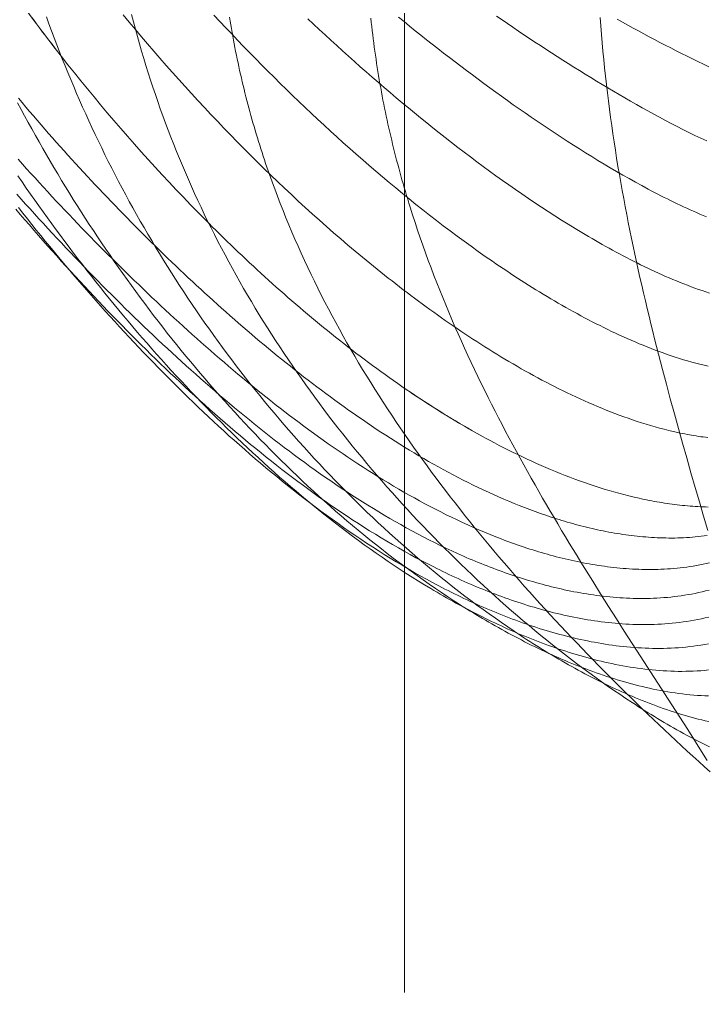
# Model space of a CAD drawing. Extents: x 11249 to 82946, y 15238 to 34763.
# Drawn here: x 55187 to 55628, y 24500 to 25125 of the extents above; entities that cross this region are included whole.
import ezdxf

# ---------------------------------------------------------------- set-up
doc = ezdxf.new("R2010")
doc.units = 0
doc.header["$LTSCALE"] = 250
doc.layers.add('03_Lines_Frames1', color=7, linetype='CONTINUOUS', lineweight=15)
doc.layers.add('03_Lines_Grid', color=253, linetype='CONTINUOUS', lineweight=15)
doc.layers.add('Make2D$Annotation$S0CO1', color=1, linetype='CONTINUOUS', true_color=0xff0000)

# ---------------------------------------------------------------- blocks, each defined once
blk = doc.blocks.new('*U5')
at = {"layer": '03_Lines_Grid'}
blk.add_line((0, -4367.57), (0, 3839.97), dxfattribs=at)
blk = doc.blocks.new('*U6')
at = {"layer": 'Make2D$Annotation$S0CO1', "color": 0, "linetype": 'ByBlock', "lineweight": -2, "transparency": 16777216}
blk.add_blockref('*U5', (3000, 0), dxfattribs=at)

msp = doc.modelspace()

# ---------------------------------------------------------------- linework, layer by layer
at = {"layer": '03_Lines_Frames1'}
for points in [[(55628.84, 24812.07), (55627.18, 24812.12), (55625.52, 24812.18), (55623.86, 24812.26), (55622.21, 24812.35), (55620.55, 24812.45), (55618.89, 24812.57), (55617.24, 24812.69), (55615.58, 24812.83), (55613.93, 24812.99), (55612.28, 24813.15), (55610.63, 24813.33), (55608.98, 24813.52), (55607.33, 24813.72), (55605.69, 24813.93), (55604.04, 24814.16), (55602.4, 24814.4), (55600.76, 24814.64), (55599.12, 24814.9), (55597.48, 24815.17), (55595.84, 24815.45), (55594.21, 24815.75), (55592.58, 24816.05), (55590.95, 24816.36), (55589.32, 24816.68), (55587.69, 24817.02), (55586.07, 24817.36), (55584.45, 24817.71), (55581.21, 24818.45), (55577.98, 24819.23), (55574.76, 24820.04), (55571.55, 24820.89), (55568.35, 24821.77), (55565.16, 24822.69), (55561.98, 24823.64), (55558.81, 24824.63), (55555.65, 24825.65), (55552.5, 24826.7), (55549.36, 24827.78), (55546.23, 24828.89), (55543.12, 24830.02), (55540.01, 24831.19), (55536.91, 24832.39), (55533.82, 24833.61), (55530.75, 24834.86), (55527.68, 24836.13), (55524.63, 24837.43), (55521.58, 24838.75), (55518.55, 24840.1), (55515.52, 24841.47), (55512.51, 24842.86), (55509.51, 24844.28), (55506.51, 24845.72), (55503.53, 24847.18), (55500.56, 24848.66), (55497.6, 24850.16), (55494.65, 24851.68), (55491.71, 24853.22), (55488.78, 24854.78), (55485.86, 24856.36), (55482.95, 24857.96), (55480.05, 24859.57), (55477.16, 24861.2), (55474.28, 24862.86), (55471.4, 24864.52), (55468.54, 24866.21), (55465.69, 24867.91), (55462.85, 24869.62), (55460.02, 24871.36), (55457.2, 24873.1), (55454.38, 24874.87), (55451.58, 24876.65), (55448.79, 24878.44), (55446, 24880.25), (55443.23, 24882.07), (55440.46, 24883.91), (55437.7, 24885.75), (55434.95, 24887.62), (55432.21, 24889.49), (55429.48, 24891.38), (55426.76, 24893.28), (55424.05, 24895.2), (55421.35, 24897.12), (55418.65, 24899.06), (55415.97, 24901.01), (55413.29, 24902.98), (55410.62, 24904.95), (55407.96, 24906.94), (55405.31, 24908.94), (55402.66, 24910.94), (55400.03, 24912.96), (55397.4, 24914.99), (55394.78, 24917.04), (55392.17, 24919.09), (55389.57, 24921.15), (55386.98, 24923.22), (55384.39, 24925.3), (55381.81, 24927.4), (55379.25, 24929.5), (55376.68, 24931.61), (55374.13, 24933.73), (55371.58, 24935.86), (55369.05, 24938), (55366.52, 24940.15), (55364, 24942.31), (55361.48, 24944.48), (55358.97, 24946.66), (55356.48, 24948.84), (55353.98, 24951.04), (55351.5, 24953.24), (55349.02, 24955.45), (55346.56, 24957.67), (55344.1, 24959.9), (55341.64, 24962.14), (55339.2, 24964.38), (55336.76, 24966.64), (55334.33, 24968.9), (55331.9, 24971.17), (55329.49, 24973.44), (55327.08, 24975.73), (55324.68, 24978.02), (55322.28, 24980.32), (55319.9, 24982.63), (55317.52, 24984.94), (55315.14, 24987.26), (55312.78, 24989.59), (55310.42, 24991.93), (55308.07, 24994.28), (55305.73, 24996.63), (55303.39, 24998.99), (55301.06, 25001.35), (55296.42, 25006.1), (55291.81, 25010.88), (55287.23, 25015.69), (55282.68, 25020.52), (55278.16, 25025.38), (55273.66, 25030.27), (55269.19, 25035.18), (55264.75, 25040.11), (55260.34, 25045.08), (55255.95, 25050.06), (55251.59, 25055.07), (55247.26, 25060.1), (55242.96, 25065.16), (55238.69, 25070.24), (55234.44, 25075.35), (55230.22, 25080.47), (55226.03, 25085.62), (55221.86, 25090.8), (55217.73, 25095.99), (55213.62, 25101.21), (55209.54, 25106.44), (55205.49, 25111.7), (55201.46, 25116.99), (55197.47, 25122.29), (55193.5, 25127.61)], [(55629.24, 24674.4), (55626.96, 24674.91), (55624.69, 24675.44), (55622.42, 24676), (55620.15, 24676.59), (55617.9, 24677.19), (55615.65, 24677.82), (55613.38, 24678.47), (55611.11, 24679.15), (55608.86, 24679.85), (55606.6, 24680.57), (55604.36, 24681.3), (55602.12, 24682.06), (55599.89, 24682.83), (55597.66, 24683.63), (55595.42, 24684.44), (55593.19, 24685.27), (55590.97, 24686.12), (55588.75, 24686.99), (55586.54, 24687.87), (55584.33, 24688.77), (55582.14, 24689.69), (55579.94, 24690.62), (55577.75, 24691.56), (55575.55, 24692.53), (55573.37, 24693.5), (55571.19, 24694.5), (55569.01, 24695.5), (55566.85, 24696.52), (55564.69, 24697.55), (55562.53, 24698.59), (55560.37, 24699.65), (55558.22, 24700.73), (55556.07, 24701.81), (55553.93, 24702.91), (55551.79, 24704.02), (55549.66, 24705.14), (55547.54, 24706.28), (55545.42, 24707.42), (55543.3, 24708.58), (55541.2, 24709.74), (55539.1, 24710.92), (55537, 24712.11), (55534.91, 24713.3), (55532.83, 24714.51), (55530.75, 24715.73), (55528.68, 24716.95), (55526.61, 24718.19), (55524.54, 24719.45), (55522.48, 24720.71), (55520.42, 24721.98), (55518.37, 24723.26), (55516.32, 24724.54), (55514.28, 24725.84), (55512.24, 24727.15), (55510.21, 24728.46), (55508.19, 24729.78), (55506.17, 24731.12), (55504.16, 24732.46), (55500.15, 24735.16), (55496.16, 24737.9), (55492.18, 24740.67), (55488.23, 24743.48), (55484.29, 24746.31), (55480.38, 24749.18), (55476.49, 24752.07), (55472.62, 24754.99), (55468.77, 24757.95), (55464.95, 24760.92), (55461.14, 24763.93), (55457.35, 24766.97), (55453.58, 24770.03), (55449.83, 24773.12), (55446.1, 24776.23), (55442.39, 24779.37), (55438.71, 24782.53), (55435.04, 24785.71), (55431.39, 24788.92), (55427.77, 24792.16), (55424.16, 24795.42), (55420.57, 24798.7), (55417.01, 24802), (55413.46, 24805.33), (55409.94, 24808.68), (55406.44, 24812.05), (55402.95, 24815.44), (55399.49, 24818.85), (55396.05, 24822.29), (55392.63, 24825.74), (55389.24, 24829.22), (55385.86, 24832.72), (55382.5, 24836.23), (55379.17, 24839.77), (55375.86, 24843.32), (55372.56, 24846.9), (55369.29, 24850.49), (55366.04, 24854.11), (55362.82, 24857.74), (55359.61, 24861.39), (55356.42, 24865.06), (55353.26, 24868.75), (55350.12, 24872.46), (55347, 24876.18), (55343.9, 24879.93), (55340.82, 24883.69), (55337.77, 24887.47), (55334.74, 24891.27), (55331.73, 24895.09), (55328.74, 24898.92), (55325.78, 24902.76), (55322.84, 24906.63), (55319.93, 24910.5), (55317.04, 24914.4), (55314.17, 24918.31), (55311.32, 24922.24), (55308.5, 24926.19), (55305.7, 24930.15), (55302.92, 24934.13), (55300.17, 24938.12), (55297.44, 24942.14), (55294.73, 24946.16), (55292.05, 24950.21), (55289.39, 24954.26), (55286.75, 24958.34), (55284.14, 24962.43), (55281.56, 24966.52), (55279, 24970.63), (55276.47, 24974.76), (55273.96, 24978.9), (55271.47, 24983.06), (55269.01, 24987.23), (55266.58, 24991.41), (55264.17, 24995.61), (55261.78, 24999.81), (55259.43, 25004.03), (55257.09, 25008.27), (55254.79, 25012.51), (55252.51, 25016.77), (55250.25, 25021.05), (55248.02, 25025.33), (55245.81, 25029.63), (55243.63, 25033.93), (55241.48, 25038.25), (55239.36, 25042.58), (55237.26, 25046.92), (55235.18, 25051.27), (55233.13, 25055.64), (55231.11, 25060.01), (55229.11, 25064.4), (55227.14, 25068.79), (55225.19, 25073.19), (55223.28, 25077.6), (55221.38, 25082.02), (55219.52, 25086.46), (55217.68, 25090.9), (55215.86, 25095.36), (55214.07, 25099.82), (55212.31, 25104.29), (55210.57, 25108.76), (55208.86, 25113.24), (55207.18, 25117.74), (55205.52, 25122.24), (55203.88, 25126.75)], [(55628.65, 24856.67), (55627.15, 24856.85), (55625.66, 24857.05), (55624.17, 24857.25), (55622.69, 24857.47), (55621.2, 24857.7), (55619.71, 24857.94), (55618.23, 24858.19), (55616.75, 24858.45), (55615.27, 24858.73), (55613.79, 24859.01), (55612.32, 24859.31), (55610.84, 24859.61), (55609.37, 24859.92), (55606.43, 24860.58), (55603.5, 24861.28), (55600.57, 24862.01), (55597.66, 24862.78), (55594.75, 24863.58), (55591.85, 24864.41), (55588.95, 24865.27), (55586.06, 24866.17), (55583.19, 24867.09), (55580.32, 24868.05), (55577.46, 24869.03), (55574.61, 24870.04), (55571.78, 24871.07), (55568.94, 24872.14), (55566.11, 24873.23), (55563.3, 24874.34), (55560.49, 24875.47), (55557.69, 24876.63), (55554.9, 24877.81), (55552.12, 24879.02), (55549.35, 24880.24), (55546.59, 24881.49), (55543.83, 24882.76), (55541.08, 24884.05), (55538.35, 24885.35), (55535.62, 24886.68), (55532.9, 24888.02), (55530.19, 24889.38), (55527.49, 24890.76), (55524.79, 24892.16), (55522.1, 24893.58), (55519.42, 24895.01), (55516.75, 24896.46), (55514.09, 24897.92), (55511.44, 24899.4), (55508.8, 24900.9), (55506.16, 24902.41), (55503.53, 24903.93), (55500.91, 24905.47), (55498.3, 24907.03), (55495.69, 24908.59), (55493.1, 24910.17), (55490.51, 24911.77), (55487.93, 24913.37), (55485.36, 24914.99), (55482.79, 24916.63), (55480.23, 24918.27), (55477.68, 24919.93), (55475.14, 24921.6), (55472.6, 24923.28), (55470.08, 24924.97), (55467.56, 24926.67), (55465.04, 24928.39), (55462.54, 24930.11), (55460.04, 24931.85), (55457.55, 24933.59), (55455.07, 24935.35), (55452.59, 24937.12), (55450.12, 24938.89), (55447.66, 24940.68), (55445.2, 24942.48), (55442.75, 24944.28), (55440.31, 24946.1), (55437.88, 24947.92), (55435.45, 24949.76), (55433.03, 24951.6), (55430.62, 24953.45), (55428.21, 24955.31), (55425.81, 24957.18), (55423.41, 24959.06), (55421.03, 24960.95), (55418.65, 24962.84), (55416.27, 24964.74), (55413.9, 24966.65), (55411.54, 24968.57), (55409.19, 24970.5), (55406.84, 24972.43), (55402.16, 24976.33), (55397.51, 24980.25), (55392.88, 24984.2), (55388.28, 24988.18), (55383.7, 24992.19), (55379.15, 24996.22), (55374.62, 25000.29), (55370.11, 25004.38), (55365.63, 25008.49), (55361.17, 25012.63), (55356.74, 25016.8), (55352.33, 25020.98), (55347.94, 25025.2), (55343.57, 25029.43), (55339.23, 25033.69), (55334.91, 25037.97), (55330.62, 25042.28), (55326.34, 25046.6), (55322.09, 25050.95), (55317.86, 25055.32), (55313.66, 25059.71), (55309.47, 25064.12), (55305.31, 25068.55), (55301.17, 25073), (55297.06, 25077.47), (55292.96, 25081.97), (55288.89, 25086.48), (55284.84, 25091.01), (55280.81, 25095.56), (55276.8, 25100.12), (55272.82, 25104.71), (55268.86, 25109.31), (55264.92, 25113.94), (55261, 25118.58), (55257.11, 25123.24), (55253.24, 25127.92)], [(55629.6, 24658.16), (55627.49, 24659.2), (55625.4, 24660.25), (55623.31, 24661.31), (55621.22, 24662.39), (55619.15, 24663.48), (55617.08, 24664.58), (55614.98, 24665.7), (55612.9, 24666.84), (55610.82, 24667.99), (55608.74, 24669.15), (55606.67, 24670.32), (55604.61, 24671.5), (55602.56, 24672.7), (55600.51, 24673.9), (55598.44, 24675.12), (55596.38, 24676.35), (55594.33, 24677.6), (55592.29, 24678.85), (55590.25, 24680.11), (55588.21, 24681.38), (55586.18, 24682.66), (55584.16, 24683.95), (55582.13, 24685.26), (55580.1, 24686.57), (55576.06, 24689.23), (55572.05, 24691.91), (55568.06, 24694.63), (55564.06, 24697.4), (55560.08, 24700.19), (55556.12, 24703.02), (55552.19, 24705.88), (55548.27, 24708.76), (55544.37, 24711.67), (55540.5, 24714.61), (55536.65, 24717.57), (55532.79, 24720.58), (55528.95, 24723.61), (55525.13, 24726.66), (55521.34, 24729.74), (55517.56, 24732.85), (55513.8, 24735.97), (55510.06, 24739.12), (55506.34, 24742.3), (55502.63, 24745.5), (55498.93, 24748.73), (55495.26, 24751.98), (55491.6, 24755.25), (55487.97, 24758.55), (55484.35, 24761.86), (55480.76, 24765.2), (55477.18, 24768.55), (55473.62, 24771.94), (55470.07, 24775.34), (55466.55, 24778.76), (55463.05, 24782.21), (55459.56, 24785.67), (55456.1, 24789.16), (55452.65, 24792.66), (55449.23, 24796.19), (55445.82, 24799.73), (55442.43, 24803.3), (55439.06, 24806.89), (55435.72, 24810.49), (55432.39, 24814.12), (55429.09, 24817.76), (55425.8, 24821.42), (55422.54, 24825.11), (55419.3, 24828.81), (55416.08, 24832.53), (55412.88, 24836.26), (55409.7, 24840.02), (55406.55, 24843.8), (55403.42, 24847.59), (55400.31, 24851.4), (55397.22, 24855.23), (55394.16, 24859.08), (55391.12, 24862.95), (55388.1, 24866.83), (55385.1, 24870.73), (55382.13, 24874.65), (55379.19, 24878.59), (55376.26, 24882.55), (55373.36, 24886.52), (55370.49, 24890.51), (55367.64, 24894.52), (55364.82, 24898.55), (55362.02, 24902.59), (55359.24, 24906.66), (55356.5, 24910.74), (55353.77, 24914.83), (55351.08, 24918.95), (55348.42, 24923.07), (55345.78, 24927.21), (55343.17, 24931.37), (55340.59, 24935.54), (55338.03, 24939.73), (55335.5, 24943.94), (55333, 24948.17), (55330.53, 24952.41), (55328.09, 24956.67), (55325.67, 24960.94), (55323.28, 24965.23), (55320.93, 24969.54), (55318.6, 24973.86), (55316.3, 24978.2), (55314.03, 24982.55), (55311.79, 24986.92), (55309.59, 24991.29), (55307.42, 24995.68), (55305.28, 25000.08), (55303.17, 25004.5), (55301.09, 25008.94), (55299.04, 25013.38), (55297.03, 25017.85), (55295.04, 25022.32), (55293.1, 25026.8), (55291.18, 25031.3), (55289.3, 25035.8), (55287.44, 25040.33), (55285.63, 25044.86), (55283.84, 25049.41), (55282.08, 25053.97), (55280.36, 25058.54), (55278.68, 25063.11), (55277.03, 25067.69), (55275.41, 25072.29), (55273.83, 25076.9), (55272.27, 25081.52), (55270.75, 25086.15), (55269.27, 25090.79), (55267.82, 25095.44), (55266.4, 25100.08), (55265.02, 25104.74), (55263.67, 25109.41), (55262.35, 25114.08), (55261.07, 25118.77), (55259.82, 25123.46), (55258.6, 25128.17)], [(55628.87, 24902.49), (55626.2, 24903.1), (55623.54, 24903.74), (55620.89, 24904.42), (55618.25, 24905.14), (55615.61, 24905.88), (55612.97, 24906.66), (55610.35, 24907.47), (55607.74, 24908.3), (55605.12, 24909.17), (55602.52, 24910.06), (55599.92, 24910.97), (55597.33, 24911.91), (55594.75, 24912.88), (55592.18, 24913.86), (55589.61, 24914.87), (55587.06, 24915.9), (55584.5, 24916.95), (55581.95, 24918.03), (55579.41, 24919.12), (55576.88, 24920.23), (55574.36, 24921.36), (55571.84, 24922.51), (55569.34, 24923.68), (55566.84, 24924.86), (55564.34, 24926.06), (55561.85, 24927.28), (55559.37, 24928.51), (55556.89, 24929.76), (55554.42, 24931.02), (55551.96, 24932.3), (55549.51, 24933.59), (55547.07, 24934.9), (55544.62, 24936.22), (55542.19, 24937.56), (55539.76, 24938.9), (55537.34, 24940.27), (55534.93, 24941.64), (55532.52, 24943.03), (55530.12, 24944.42), (55527.73, 24945.83), (55525.34, 24947.26), (55522.96, 24948.69), (55520.58, 24950.13), (55518.21, 24951.59), (55515.85, 24953.05), (55513.5, 24954.53), (55511.15, 24956.02), (55508.8, 24957.51), (55506.47, 24959.02), (55504.13, 24960.54), (55501.81, 24962.06), (55499.49, 24963.6), (55497.17, 24965.14), (55494.87, 24966.7), (55492.56, 24968.26), (55490.27, 24969.83), (55487.98, 24971.41), (55485.69, 24973), (55481.14, 24976.2), (55476.61, 24979.44), (55472.1, 24982.7), (55467.61, 24986), (55463.15, 24989.32), (55458.71, 24992.68), (55454.28, 24996.06), (55449.88, 24999.47), (55445.5, 25002.9), (55441.14, 25006.36), (55436.8, 25009.84), (55432.48, 25013.35), (55428.18, 25016.89), (55423.9, 25020.45), (55419.64, 25024.03), (55415.4, 25027.63), (55411.18, 25031.25), (55406.97, 25034.89), (55402.79, 25038.56), (55398.62, 25042.24), (55394.47, 25045.95), (55390.34, 25049.68), (55386.23, 25053.42), (55382.14, 25057.18), (55378.06, 25060.96), (55374.01, 25064.76), (55369.97, 25068.58), (55365.94, 25072.42), (55361.94, 25076.27), (55357.95, 25080.15), (55353.98, 25084.04), (55350.03, 25087.94), (55346.1, 25091.86), (55342.18, 25095.8), (55338.29, 25099.75), (55334.4, 25103.72), (55330.54, 25107.7), (55326.69, 25111.71), (55322.86, 25115.72), (55319.05, 25119.75), (55315.26, 25123.8), (55311.48, 25127.86)], [(55630.12, 24642.12), (55626.43, 24645.44), (55622.75, 24648.78), (55619.08, 24652.12), (55615.42, 24655.47), (55611.77, 24658.83), (55608.12, 24662.21), (55604.49, 24665.59), (55600.87, 24668.99), (55597.26, 24672.39), (55593.66, 24675.81), (55590.06, 24679.24), (55586.48, 24682.68), (55582.91, 24686.13), (55579.36, 24689.59), (55575.81, 24693.06), (55572.27, 24696.55), (55568.75, 24700.04), (55565.23, 24703.55), (55561.73, 24707.07), (55558.24, 24710.6), (55554.76, 24714.14), (55551.3, 24717.7), (55547.85, 24721.27), (55544.41, 24724.85), (55540.98, 24728.44), (55537.57, 24732.04), (55534.17, 24735.66), (55530.78, 24739.29), (55527.41, 24742.94), (55524.05, 24746.59), (55520.71, 24750.26), (55517.38, 24753.94), (55514.06, 24757.64), (55510.76, 24761.35), (55507.48, 24765.07), (55504.21, 24768.81), (55500.96, 24772.56), (55497.72, 24776.32), (55494.5, 24780.1), (55491.29, 24783.89), (55488.11, 24787.7), (55484.93, 24791.52), (55481.78, 24795.35), (55478.65, 24799.2), (55475.53, 24803.06), (55472.43, 24806.94), (55469.35, 24810.84), (55466.29, 24814.74), (55463.24, 24818.67), (55460.22, 24822.61), (55457.22, 24826.56), (55454.23, 24830.53), (55451.27, 24834.51), (55448.33, 24838.51), (55445.41, 24842.52), (55442.51, 24846.55), (55439.63, 24850.6), (55436.78, 24854.66), (55433.94, 24858.74), (55431.14, 24862.83), (55428.35, 24866.94), (55425.59, 24871.07), (55422.85, 24875.21), (55420.14, 24879.36), (55417.45, 24883.54), (55414.78, 24887.73), (55412.15, 24891.93), (55409.53, 24896.15), (55406.95, 24900.39), (55404.39, 24904.65), (55401.86, 24908.92), (55399.36, 24913.21), (55396.88, 24917.51), (55394.44, 24921.83), (55392.02, 24926.17), (55389.63, 24930.52), (55387.28, 24934.89), (55384.95, 24939.28), (55382.65, 24943.68), (55380.39, 24948.1), (55378.16, 24952.53), (55375.96, 24956.98), (55373.79, 24961.45), (55371.65, 24965.93), (55369.55, 24970.43), (55367.49, 24974.94), (55365.45, 24979.47), (55363.45, 24984.01), (55361.49, 24988.57), (55359.56, 24993.15), (55357.67, 24997.74), (55355.82, 25002.34), (55354, 25006.96), (55353.1, 25009.28), (55352.22, 25011.6), (55351.34, 25013.92), (55350.47, 25016.24), (55349.61, 25018.57), (55348.77, 25020.91), (55347.93, 25023.24), (55347.1, 25025.58), (55346.28, 25027.93), (55345.47, 25030.27), (55344.67, 25032.62), (55343.88, 25034.98), (55343.1, 25037.33), (55342.33, 25039.69), (55341.57, 25042.06), (55340.82, 25044.42), (55340.08, 25046.79), (55339.35, 25049.16), (55338.63, 25051.54), (55337.92, 25053.92), (55337.22, 25056.3), (55336.53, 25058.68), (55335.85, 25061.07), (55335.19, 25063.46), (55334.53, 25065.86), (55333.88, 25068.25), (55333.24, 25070.65), (55332.61, 25073.05), (55331.99, 25075.46), (55331.39, 25077.86), (55330.79, 25080.27), (55330.2, 25082.69), (55329.63, 25085.1), (55329.06, 25087.52), (55328.51, 25089.94), (55327.96, 25092.36), (55327.43, 25094.78), (55326.91, 25097.21), (55326.4, 25099.64), (55325.89, 25102.07), (55325.4, 25104.5), (55324.92, 25106.94), (55324.45, 25109.37), (55323.99, 25111.81), (55323.54, 25114.26), (55323.1, 25116.7), (55322.68, 25119.14), (55322.26, 25121.59), (55321.85, 25124.04), (55321.46, 25126.49)], [(55627.93, 25047.03), (55624.09, 25048.82), (55620.26, 25050.65), (55616.46, 25052.51), (55612.66, 25054.4), (55608.88, 25056.32), (55605.11, 25058.27), (55601.35, 25060.25), (55597.6, 25062.24), (55593.86, 25064.26), (55590.14, 25066.31), (55586.42, 25068.37), (55582.72, 25070.45), (55579.02, 25072.55), (55575.34, 25074.67), (55571.66, 25076.81), (55568, 25078.96), (55564.34, 25081.13), (55560.7, 25083.31), (55557.06, 25085.51), (55553.43, 25087.73), (55549.81, 25089.95), (55546.2, 25092.19), (55542.59, 25094.45), (55539, 25096.71), (55535.41, 25098.99), (55531.83, 25101.28), (55528.26, 25103.58), (55524.69, 25105.9), (55521.14, 25108.22), (55517.59, 25110.55), (55514.05, 25112.9), (55510.52, 25115.25), (55506.99, 25117.62), (55503.47, 25119.99), (55499.96, 25122.38), (55496.45, 25124.77), (55492.95, 25127.17)], [(55628.57, 24797.05), (55625.86, 24806.25), (55623.16, 24815.46), (55620.48, 24824.68), (55617.75, 24834.14), (55615.05, 24843.6), (55612.37, 24853.05), (55609.73, 24862.5), (55607.11, 24871.97), (55604.53, 24881.44), (55601.98, 24890.94), (55600.72, 24895.7), (55599.47, 24900.46), (55598.2, 24905.34), (55596.94, 24910.21), (55595.7, 24915.08), (55594.47, 24919.96), (55593.25, 24924.84), (55592.04, 24929.72), (55590.85, 24934.61), (55589.67, 24939.51), (55588.49, 24944.49), (55587.32, 24949.47), (55586.17, 24954.46), (55585.03, 24959.45), (55583.92, 24964.44), (55582.81, 24969.44), (55581.73, 24974.44), (55580.66, 24979.45), (55579.6, 24984.54), (55578.55, 24989.64), (55577.53, 24994.75), (55576.52, 24999.85), (55575.54, 25004.96), (55574.58, 25010.08), (55573.64, 25015.2), (55572.72, 25020.32), (55571.81, 25025.53), (55570.92, 25030.75), (55570.06, 25035.96), (55569.23, 25041.19), (55568.41, 25046.41), (55567.63, 25051.64), (55566.87, 25056.87), (55566.14, 25062.11), (55565.42, 25067.42), (55564.74, 25072.73), (55564.08, 25078.05), (55563.45, 25083.37), (55562.85, 25088.69), (55562.28, 25094.02), (55561.74, 25099.35), (55561.23, 25104.69), (55560.75, 25110.07), (55560.29, 25115.45), (55559.87, 25120.84), (55559.48, 25126.24)], [(55629.65, 24949.42), (55627.27, 24950.19), (55624.9, 24950.99), (55622.53, 24951.81), (55620.17, 24952.66), (55617.81, 24953.52), (55615.46, 24954.41), (55613.12, 24955.33), (55610.78, 24956.26), (55608.45, 24957.2), (55606.13, 24958.17), (55603.81, 24959.16), (55601.51, 24960.16), (55599.2, 24961.18), (55596.89, 24962.21), (55594.6, 24963.27), (55592.31, 24964.33), (55590.02, 24965.41), (55587.75, 24966.51), (55585.48, 24967.62), (55583.21, 24968.74), (55580.95, 24969.88), (55578.69, 24971.03), (55576.44, 24972.19), (55574.19, 24973.36), (55571.95, 24974.55), (55569.72, 24975.74), (55567.49, 24976.95), (55565.27, 24978.17), (55563.05, 24979.4), (55560.84, 24980.64), (55558.63, 24981.89), (55556.43, 24983.15), (55554.23, 24984.42), (55552.04, 24985.7), (55549.85, 24986.99), (55547.67, 24988.29), (55543.32, 24990.91), (55538.99, 24993.57), (55534.67, 24996.26), (55530.38, 24998.98), (55526.11, 25001.74), (55521.85, 25004.52), (55517.61, 25007.33), (55513.39, 25010.17), (55509.19, 25013.03), (55505, 25015.92), (55500.84, 25018.84), (55496.68, 25021.77), (55492.55, 25024.74), (55488.43, 25027.72), (55484.33, 25030.73), (55480.24, 25033.76), (55476.17, 25036.8), (55472.12, 25039.87), (55468.08, 25042.96), (55464.05, 25046.07), (55460.04, 25049.2), (55456.05, 25052.34), (55452.07, 25055.5), (55448.1, 25058.68), (55444.15, 25061.88), (55440.22, 25065.09), (55436.3, 25068.32), (55432.39, 25071.57), (55428.5, 25074.83), (55424.62, 25078.11), (55420.75, 25081.4), (55416.9, 25084.71), (55413.06, 25088.03), (55409.24, 25091.37), (55405.43, 25094.72), (55401.63, 25098.08), (55397.84, 25101.46), (55394.07, 25104.85), (55390.31, 25108.26), (55386.57, 25111.68), (55382.84, 25115.11), (55379.12, 25118.55), (55375.42, 25122.01), (55371.73, 25125.48)], [(55629.28, 25094.62), (55625.76, 25096.29), (55622.24, 25097.99), (55618.73, 25099.7), (55615.24, 25101.43), (55611.74, 25103.18), (55608.26, 25104.94), (55604.78, 25106.72), (55601.31, 25108.51), (55597.85, 25110.32), (55594.39, 25112.13), (55590.94, 25113.96), (55587.5, 25115.8), (55584.06, 25117.65), (55580.63, 25119.52), (55577.2, 25121.39), (55573.78, 25123.27), (55570.36, 25125.16)], [(55629.05, 24690.84), (55626.66, 24690.93), (55624.28, 24691.05), (55621.9, 24691.2), (55619.52, 24691.38), (55617.14, 24691.6), (55614.77, 24691.84), (55612.4, 24692.11), (55610.03, 24692.41), (55607.67, 24692.74), (55605.31, 24693.1), (55602.96, 24693.48), (55600.61, 24693.88), (55598.26, 24694.32), (55595.92, 24694.77), (55593.58, 24695.25), (55591.25, 24695.75), (55588.92, 24696.28), (55586.6, 24696.83), (55584.28, 24697.4), (55581.97, 24697.98), (55579.66, 24698.6), (55577.36, 24699.23), (55575.07, 24699.88), (55572.78, 24700.54), (55570.49, 24701.23), (55568.21, 24701.94), (55565.94, 24702.66), (55563.67, 24703.4), (55561.41, 24704.16), (55559.15, 24704.94), (55556.9, 24705.73), (55554.66, 24706.54), (55552.42, 24707.36), (55550.19, 24708.2), (55547.96, 24709.06), (55545.74, 24709.92), (55543.52, 24710.81), (55541.31, 24711.71), (55539.11, 24712.62), (55536.91, 24713.55), (55534.72, 24714.49), (55532.53, 24715.44), (55530.35, 24716.41), (55528.17, 24717.39), (55526.01, 24718.39), (55523.84, 24719.39), (55521.68, 24720.41), (55519.53, 24721.44), (55517.39, 24722.48), (55515.25, 24723.54), (55513.11, 24724.6), (55510.98, 24725.68), (55508.86, 24726.77), (55506.74, 24727.86), (55504.63, 24728.97), (55502.52, 24730.1), (55500.42, 24731.23), (55498.33, 24732.37), (55496.24, 24733.52), (55494.15, 24734.68), (55492.08, 24735.85), (55490, 24737.04), (55487.94, 24738.23), (55485.87, 24739.43), (55483.82, 24740.64), (55481.77, 24741.86), (55479.72, 24743.09), (55477.68, 24744.33), (55475.65, 24745.57), (55473.62, 24746.83), (55471.6, 24748.09), (55469.58, 24749.37), (55467.57, 24750.65), (55465.56, 24751.94), (55461.56, 24754.54), (55457.59, 24757.18), (55453.63, 24759.85), (55449.7, 24762.55), (55445.79, 24765.29), (55441.9, 24768.05), (55438.03, 24770.84), (55434.18, 24773.66), (55430.35, 24776.5), (55426.54, 24779.38), (55422.75, 24782.28), (55418.98, 24785.21), (55415.24, 24788.16), (55411.51, 24791.14), (55407.8, 24794.15), (55404.12, 24797.18), (55400.45, 24800.23), (55396.81, 24803.31), (55393.18, 24806.42), (55389.58, 24809.54), (55385.99, 24812.69), (55382.42, 24815.86), (55378.88, 24819.05), (55375.35, 24822.27), (55371.85, 24825.5), (55368.36, 24828.76), (55364.89, 24832.04), (55361.44, 24835.34), (55358.01, 24838.66), (55354.61, 24841.99), (55351.22, 24845.35), (55347.85, 24848.73), (55344.49, 24852.13), (55341.16, 24855.54), (55337.85, 24858.98), (55334.56, 24862.43), (55331.28, 24865.9), (55328.03, 24869.39), (55324.8, 24872.9), (55321.58, 24876.43), (55318.38, 24879.97), (55315.21, 24883.53), (55312.05, 24887.11), (55308.91, 24890.7), (55305.79, 24894.31), (55302.69, 24897.94), (55299.61, 24901.58), (55296.54, 24905.24), (55293.5, 24908.91), (55290.48, 24912.61), (55287.47, 24916.31), (55284.49, 24920.03), (55281.52, 24923.77), (55278.57, 24927.52), (55275.65, 24931.29), (55272.74, 24935.08), (55269.85, 24938.87), (55266.98, 24942.68), (55264.13, 24946.51), (55261.29, 24950.35), (55258.48, 24954.2), (55255.69, 24958.07), (55252.91, 24961.96), (55250.16, 24965.85), (55247.42, 24969.76), (55244.71, 24973.68), (55242.01, 24977.62), (55239.33, 24981.57), (55236.67, 24985.53), (55234.03, 24989.51), (55231.41, 24993.5), (55228.81, 24997.5), (55226.23, 25001.51), (55223.67, 25005.54), (55221.13, 25009.57), (55218.61, 25013.62), (55216.1, 25017.69), (55213.62, 25021.76), (55211.16, 25025.85), (55208.71, 25029.95), (55206.29, 25034.06), (55203.88, 25038.18), (55201.5, 25042.31), (55199.13, 25046.45), (55196.79, 25050.61), (55194.46, 25054.78), (55192.15, 25058.95), (55189.87, 25063.14), (55187.6, 25067.34), (55185.35, 25071.55)], [(55629.68, 24776.32), (55627.6, 24775.84), (55625.52, 24775.39), (55623.43, 24774.97), (55621.33, 24774.58), (55619.23, 24774.22), (55617.12, 24773.89), (55615.06, 24773.59), (55612.99, 24773.32), (55610.92, 24773.08), (55608.85, 24772.86), (55606.78, 24772.67), (55604.71, 24772.5), (55602.63, 24772.36), (55600.55, 24772.24), (55598.51, 24772.15), (55596.46, 24772.08), (55594.42, 24772.04), (55592.38, 24772.01), (55590.33, 24772.01), (55588.29, 24772.03), (55586.25, 24772.07), (55584.2, 24772.13), (55582.19, 24772.21), (55580.18, 24772.31), (55578.17, 24772.43), (55576.16, 24772.57), (55574.15, 24772.73), (55572.15, 24772.9), (55570.14, 24773.1), (55568.14, 24773.31), (55566.17, 24773.54), (55564.2, 24773.78), (55562.23, 24774.04), (55560.27, 24774.31), (55558.31, 24774.6), (55556.35, 24774.91), (55554.39, 24775.23), (55552.44, 24775.57), (55550.49, 24775.93), (55548.54, 24776.29), (55546.6, 24776.68), (55544.66, 24777.08), (55542.72, 24777.49), (55540.78, 24777.91), (55538.85, 24778.35), (55536.91, 24778.81), (55535.01, 24779.27), (55533.12, 24779.74), (55531.22, 24780.23), (55529.33, 24780.73), (55527.44, 24781.24), (55525.56, 24781.76), (55523.68, 24782.3), (55521.8, 24782.84), (55519.93, 24783.4), (55518.06, 24783.97), (55516.19, 24784.55), (55514.33, 24785.14), (55512.47, 24785.75), (55510.61, 24786.36), (55508.76, 24786.99), (55506.91, 24787.62), (55505.08, 24788.26), (55503.25, 24788.92), (55501.43, 24789.58), (55499.61, 24790.25), (55497.8, 24790.93), (55495.99, 24791.62), (55494.18, 24792.31), (55492.37, 24793.02), (55488.78, 24794.47), (55485.19, 24795.95), (55481.62, 24797.46), (55478.07, 24799.01), (55474.55, 24800.58), (55471.04, 24802.19), (55467.54, 24803.83), (55464.07, 24805.49), (55460.6, 24807.19), (55457.15, 24808.91), (55453.71, 24810.67), (55450.29, 24812.45), (55446.89, 24814.25), (55443.51, 24816.07), (55440.14, 24817.93), (55436.78, 24819.8), (55433.44, 24821.7), (55430.11, 24823.63), (55426.79, 24825.57), (55423.49, 24827.54), (55420.2, 24829.53), (55416.93, 24831.55), (55413.67, 24833.58), (55410.42, 24835.64), (55407.18, 24837.71), (55403.95, 24839.8), (55400.74, 24841.92), (55397.54, 24844.05), (55394.34, 24846.2), (55391.16, 24848.37), (55388, 24850.56), (55384.84, 24852.76), (55381.7, 24854.98), (55378.56, 24857.21), (55375.44, 24859.46), (55372.33, 24861.73), (55369.23, 24864.01), (55366.15, 24866.31), (55363.07, 24868.62), (55360, 24870.95), (55356.95, 24873.29), (55353.9, 24875.64), (55350.86, 24878), (55347.84, 24880.38), (55344.8, 24882.79), (55341.78, 24885.21), (55338.77, 24887.64), (55335.76, 24890.08), (55332.77, 24892.54), (55329.78, 24895), (55326.81, 24897.48), (55323.84, 24899.97), (55320.88, 24902.47), (55317.94, 24904.98), (55315, 24907.5), (55312.07, 24910.03), (55309.14, 24912.57), (55306.23, 24915.12), (55303.33, 24917.68), (55300.43, 24920.25), (55297.52, 24922.85), (55294.62, 24925.46), (55291.72, 24928.08), (55288.84, 24930.7), (55285.96, 24933.34), (55283.09, 24935.98), (55280.23, 24938.64), (55277.37, 24941.3), (55274.51, 24943.99), (55271.65, 24946.68), (55268.8, 24949.39), (55265.96, 24952.1), (55263.12, 24954.82), (55260.3, 24957.55), (55257.48, 24960.28), (55254.67, 24963.03), (55251.84, 24965.8), (55249.02, 24968.58), (55246.21, 24971.37), (55243.41, 24974.17), (55240.62, 24976.97), (55237.83, 24979.78), (55235.05, 24982.6), (55232.28, 24985.43), (55229.49, 24988.29), (55226.71, 24991.15), (55223.94, 24994.03), (55221.18, 24996.91), (55218.42, 24999.8), (55215.67, 25002.69), (55212.94, 25005.59), (55210.2, 25008.51), (55207.46, 25011.45), (55204.72, 25014.4), (55201.99, 25017.36), (55199.27, 25020.32), (55196.56, 25023.29), (55193.86, 25026.27), (55191.17, 25029.26), (55188.48, 25032.26), (55185.78, 25035.29)], [(55629.39, 24758.79), (55627.16, 24758.22), (55624.93, 24757.68), (55622.69, 24757.17), (55620.43, 24756.7), (55618.18, 24756.26), (55615.91, 24755.86), (55613.7, 24755.49), (55611.49, 24755.16), (55609.28, 24754.86), (55607.06, 24754.59), (55604.84, 24754.35), (55602.61, 24754.13), (55600.38, 24753.95), (55598.15, 24753.79), (55595.97, 24753.67), (55593.78, 24753.56), (55591.6, 24753.49), (55589.41, 24753.44), (55587.23, 24753.41), (55585.04, 24753.41), (55582.86, 24753.43), (55580.67, 24753.48), (55578.52, 24753.55), (55576.37, 24753.64), (55574.22, 24753.75), (55572.08, 24753.89), (55569.93, 24754.04), (55567.79, 24754.22), (55565.65, 24754.41), (55563.51, 24754.63), (55561.41, 24754.86), (55559.31, 24755.11), (55557.22, 24755.38), (55555.13, 24755.67), (55553.04, 24755.97), (55550.95, 24756.3), (55548.87, 24756.64), (55546.79, 24757), (55544.71, 24757.37), (55542.64, 24757.76), (55540.57, 24758.17), (55538.5, 24758.6), (55536.44, 24759.04), (55534.37, 24759.49), (55532.32, 24759.96), (55530.26, 24760.45), (55528.24, 24760.94), (55526.22, 24761.45), (55524.21, 24761.97), (55522.2, 24762.51), (55520.2, 24763.06), (55518.2, 24763.62), (55516.2, 24764.2), (55514.21, 24764.79), (55512.22, 24765.39), (55510.24, 24766), (55508.26, 24766.63), (55506.28, 24767.27), (55504.31, 24767.92), (55502.34, 24768.59), (55500.37, 24769.26), (55498.41, 24769.95), (55496.47, 24770.64), (55494.54, 24771.34), (55492.61, 24772.06), (55490.68, 24772.78), (55488.76, 24773.52), (55486.84, 24774.27), (55484.93, 24775.02), (55483.02, 24775.79), (55481.11, 24776.56), (55479.21, 24777.35), (55477.31, 24778.15), (55475.42, 24778.95), (55473.53, 24779.77), (55471.64, 24780.6), (55469.76, 24781.43), (55467.88, 24782.28), (55464.16, 24783.98), (55460.46, 24785.72), (55456.77, 24787.49), (55453.09, 24789.3), (55449.44, 24791.14), (55445.8, 24793.01), (55442.17, 24794.91), (55438.56, 24796.84), (55434.98, 24798.8), (55431.41, 24800.78), (55427.86, 24802.79), (55424.33, 24804.83), (55420.81, 24806.89), (55417.31, 24808.97), (55413.82, 24811.09), (55410.35, 24813.22), (55406.89, 24815.38), (55403.44, 24817.57), (55400.01, 24819.78), (55396.6, 24822.01), (55393.2, 24824.26), (55389.81, 24826.53), (55386.44, 24828.82), (55383.08, 24831.14), (55379.73, 24833.47), (55376.39, 24835.83), (55373.07, 24838.2), (55369.76, 24840.59), (55366.46, 24843), (55363.18, 24845.43), (55359.91, 24847.87), (55356.65, 24850.33), (55353.41, 24852.81), (55350.17, 24855.3), (55346.95, 24857.81), (55343.75, 24860.33), (55340.55, 24862.87), (55337.36, 24865.43), (55334.19, 24867.99), (55331.03, 24870.58), (55327.85, 24873.19), (55324.69, 24875.82), (55321.54, 24878.45), (55318.4, 24881.11), (55315.27, 24883.77), (55312.16, 24886.45), (55309.05, 24889.14), (55305.95, 24891.84), (55302.87, 24894.55), (55299.79, 24897.28), (55296.73, 24900.01), (55293.67, 24902.76), (55290.62, 24905.52), (55287.59, 24908.29), (55284.56, 24911.06), (55281.54, 24913.85), (55278.5, 24916.68), (55275.48, 24919.51), (55272.46, 24922.35), (55269.46, 24925.2), (55266.46, 24928.06), (55263.47, 24930.93), (55260.49, 24933.81), (55257.52, 24936.7), (55254.54, 24939.62), (55251.56, 24942.55), (55248.59, 24945.49), (55245.64, 24948.43), (55242.69, 24951.39), (55239.75, 24954.35), (55236.81, 24957.32), (55233.89, 24960.3), (55230.95, 24963.32), (55228.02, 24966.34), (55225.1, 24969.37), (55222.18, 24972.4), (55219.28, 24975.45), (55216.38, 24978.51), (55213.5, 24981.57), (55210.62, 24984.64), (55207.72, 24987.75), (55204.83, 24990.86), (55201.96, 24993.98), (55199.09, 24997.12), (55196.23, 25000.25), (55193.38, 25003.4), (55190.53, 25006.56), (55187.7, 25009.72), (55184.85, 25012.92)], [(55629.17, 24741.48), (55626.83, 24740.92), (55624.49, 24740.39), (55622.14, 24739.9), (55619.78, 24739.44), (55617.41, 24739.03), (55615.03, 24738.65), (55612.72, 24738.31), (55610.4, 24738), (55608.07, 24737.73), (55605.75, 24737.49), (55603.42, 24737.28), (55601.09, 24737.1), (55598.76, 24736.95), (55596.42, 24736.84), (55594.13, 24736.75), (55591.84, 24736.69), (55589.55, 24736.66), (55587.26, 24736.65), (55584.97, 24736.67), (55582.68, 24736.72), (55580.39, 24736.79), (55578.11, 24736.89), (55575.85, 24737.01), (55573.6, 24737.15), (55571.36, 24737.32), (55569.11, 24737.51), (55566.87, 24737.72), (55564.63, 24737.96), (55562.39, 24738.21), (55560.15, 24738.49), (55557.95, 24738.78), (55555.76, 24739.09), (55553.57, 24739.42), (55551.38, 24739.78), (55549.19, 24740.14), (55547.01, 24740.53), (55544.84, 24740.94), (55542.66, 24741.36), (55540.49, 24741.81), (55538.33, 24742.27), (55536.17, 24742.74), (55534.01, 24743.24), (55531.85, 24743.75), (55529.7, 24744.28), (55527.55, 24744.82), (55525.4, 24745.38), (55523.29, 24745.95), (55521.19, 24746.53), (55519.09, 24747.13), (55516.99, 24747.74), (55514.9, 24748.36), (55512.81, 24749), (55510.73, 24749.66), (55508.65, 24750.32), (55506.57, 24751), (55504.5, 24751.7), (55502.44, 24752.4), (55500.38, 24753.12), (55498.32, 24753.85), (55496.27, 24754.6), (55494.22, 24755.35), (55492.17, 24756.12), (55490.15, 24756.9), (55488.13, 24757.68), (55486.12, 24758.48), (55484.11, 24759.29), (55482.11, 24760.11), (55480.11, 24760.94), (55478.12, 24761.78), (55476.13, 24762.63), (55474.14, 24763.49), (55472.16, 24764.37), (55470.19, 24765.25), (55468.22, 24766.14), (55466.25, 24767.05), (55464.29, 24767.96), (55462.33, 24768.88), (55460.37, 24769.81), (55458.43, 24770.75), (55456.5, 24771.7), (55454.57, 24772.65), (55452.64, 24773.62), (55448.81, 24775.57), (55444.99, 24777.56), (55441.18, 24779.58), (55437.4, 24781.64), (55433.63, 24783.72), (55429.88, 24785.84), (55426.16, 24787.99), (55422.45, 24790.16), (55418.77, 24792.36), (55415.1, 24794.59), (55411.44, 24796.84), (55407.81, 24799.12), (55404.19, 24801.43), (55400.59, 24803.77), (55397, 24806.13), (55393.43, 24808.51), (55389.88, 24810.92), (55386.34, 24813.35), (55382.82, 24815.8), (55379.31, 24818.28), (55375.82, 24820.78), (55372.34, 24823.3), (55368.88, 24825.84), (55365.43, 24828.4), (55361.99, 24830.98), (55358.57, 24833.59), (55355.16, 24836.21), (55351.77, 24838.84), (55348.4, 24841.5), (55345.04, 24844.17), (55341.69, 24846.87), (55338.35, 24849.57), (55335.03, 24852.3), (55331.72, 24855.04), (55328.43, 24857.8), (55325.15, 24860.57), (55321.88, 24863.36), (55318.62, 24866.17), (55315.36, 24869), (55312.11, 24871.85), (55308.87, 24874.71), (55305.65, 24877.59), (55302.43, 24880.48), (55299.23, 24883.39), (55296.05, 24886.3), (55292.87, 24889.23), (55289.7, 24892.18), (55286.55, 24895.13), (55283.41, 24898.1), (55280.28, 24901.08), (55277.16, 24904.07), (55274.05, 24907.07), (55270.95, 24910.09), (55267.87, 24913.11), (55264.77, 24916.17), (55261.68, 24919.24), (55258.6, 24922.32), (55255.54, 24925.41), (55252.48, 24928.51), (55249.43, 24931.62), (55246.4, 24934.75), (55243.37, 24937.88), (55240.34, 24941.04), (55237.31, 24944.21), (55234.3, 24947.39), (55231.29, 24950.58), (55228.3, 24953.78), (55225.32, 24956.99), (55222.34, 24960.21), (55219.38, 24963.44), (55216.4, 24966.7), (55213.43, 24969.97), (55210.48, 24973.25), (55207.53, 24976.54), (55204.6, 24979.84), (55201.67, 24983.15), (55198.75, 24986.46), (55195.85, 24989.79), (55192.93, 24993.15), (55190.02, 24996.52), (55187.12, 24999.9), (55184.24, 25003.28)], [(55629.03, 24724.39), (55626.63, 24723.93), (55624.22, 24723.52), (55621.8, 24723.15), (55619.38, 24722.81), (55616.95, 24722.51), (55614.52, 24722.24), (55612.13, 24722.02), (55609.75, 24721.83), (55607.36, 24721.67), (55604.97, 24721.55), (55602.58, 24721.46), (55600.19, 24721.39), (55597.79, 24721.36), (55595.4, 24721.36), (55593.05, 24721.39), (55590.69, 24721.44), (55588.34, 24721.53), (55585.99, 24721.64), (55583.64, 24721.77), (55581.29, 24721.94), (55578.94, 24722.12), (55576.6, 24722.34), (55574.29, 24722.57), (55571.97, 24722.83), (55569.67, 24723.11), (55567.36, 24723.42), (55565.06, 24723.74), (55562.76, 24724.09), (55560.47, 24724.46), (55558.17, 24724.85), (55555.91, 24725.26), (55553.65, 24725.68), (55551.4, 24726.13), (55549.15, 24726.59), (55546.91, 24727.08), (55544.67, 24727.58), (55542.44, 24728.1), (55540.2, 24728.64), (55537.98, 24729.19), (55535.76, 24729.77), (55533.54, 24730.36), (55531.33, 24730.96), (55529.12, 24731.59), (55526.91, 24732.23), (55524.71, 24732.88), (55522.51, 24733.56), (55520.35, 24734.24), (55518.18, 24734.93), (55516.03, 24735.64), (55513.87, 24736.36), (55511.73, 24737.1), (55509.58, 24737.85), (55507.45, 24738.61), (55505.31, 24739.39), (55503.19, 24740.18), (55501.06, 24740.99), (55498.95, 24741.81), (55496.83, 24742.64), (55494.72, 24743.48), (55492.62, 24744.33), (55490.52, 24745.2), (55488.43, 24746.08), (55486.35, 24746.97), (55484.28, 24747.86), (55482.22, 24748.77), (55480.16, 24749.69), (55478.1, 24750.62), (55476.05, 24751.56), (55474.01, 24752.52), (55471.97, 24753.48), (55469.93, 24754.45), (55467.9, 24755.43), (55465.88, 24756.43), (55463.86, 24757.43), (55461.84, 24758.44), (55459.83, 24759.47), (55457.82, 24760.5), (55455.82, 24761.54), (55453.83, 24762.59), (55451.85, 24763.65), (55449.87, 24764.71), (55447.9, 24765.79), (55443.96, 24767.96), (55440.05, 24770.17), (55436.16, 24772.42), (55432.28, 24774.69), (55428.42, 24777), (55424.58, 24779.34), (55420.77, 24781.71), (55416.98, 24784.1), (55413.21, 24786.53), (55409.45, 24788.98), (55405.71, 24791.46), (55401.99, 24793.96), (55398.29, 24796.49), (55394.61, 24799.05), (55390.95, 24801.64), (55387.3, 24804.25), (55383.67, 24806.88), (55380.06, 24809.54), (55376.46, 24812.22), (55372.88, 24814.92), (55369.32, 24817.64), (55365.78, 24820.39), (55362.25, 24823.16), (55358.73, 24825.95), (55355.23, 24828.76), (55351.75, 24831.59), (55348.29, 24834.44), (55344.84, 24837.31), (55341.4, 24840.2), (55337.98, 24843.11), (55334.58, 24846.03), (55331.19, 24848.97), (55327.82, 24851.93), (55324.47, 24854.91), (55321.12, 24857.9), (55317.8, 24860.91), (55314.48, 24863.94), (55311.18, 24866.98), (55307.89, 24870.06), (55304.6, 24873.14), (55301.33, 24876.24), (55298.08, 24879.36), (55294.84, 24882.49), (55291.61, 24885.64), (55288.4, 24888.79), (55285.2, 24891.97), (55282.01, 24895.15), (55278.84, 24898.35), (55275.68, 24901.57), (55272.54, 24904.79), (55269.41, 24908.03), (55266.29, 24911.29), (55263.18, 24914.55), (55260.09, 24917.83), (55256.99, 24921.13), (55253.9, 24924.45), (55250.83, 24927.78), (55247.77, 24931.12), (55244.73, 24934.47), (55241.69, 24937.84), (55238.67, 24941.21), (55235.66, 24944.6), (55232.65, 24948.01), (55229.65, 24951.44), (55226.66, 24954.87), (55223.69, 24958.32), (55220.72, 24961.78), (55217.77, 24965.24), (55214.83, 24968.72), (55211.91, 24972.21), (55208.98, 24975.72), (55206.06, 24979.25), (55203.15, 24982.79), (55200.26, 24986.34), (55197.38, 24989.89), (55194.51, 24993.46), (55191.65, 24997.04), (55188.81, 25000.62), (55185.96, 25004.24)]]:
    msp.add_lwpolyline(points, dxfattribs=at)
at = {"layer": '03_Lines_Frames1', "color": 2}
for points in [[(55628.18, 24649.49), (55625.7, 24653.46), (55620.7, 24661.38), (55615.67, 24669.28), (55610.61, 24677.17), (55605.53, 24685.07), (55585.13, 24716.68), (55580.03, 24724.58), (55574.95, 24732.5), (55569.89, 24740.42), (55564.85, 24748.36), (55559.73, 24756.45), (55554.66, 24764.55), (55549.61, 24772.67), (55547.11, 24776.73), (55544.61, 24780.8), (55542.12, 24784.87), (55539.64, 24788.96), (55537.17, 24793.04), (55534.71, 24797.14), (55532.27, 24801.24), (55529.83, 24805.36), (55527.4, 24809.48), (55524.98, 24813.61), (55522.52, 24817.85), (55520.07, 24822.1), (55517.64, 24826.35), (55515.22, 24830.61), (55512.82, 24834.88), (55510.44, 24839.15), (55508.07, 24843.43), (55505.72, 24847.72), (55503.39, 24852.02), (55501.07, 24856.33), (55498.77, 24860.65), (55496.49, 24864.98), (55494.23, 24869.33), (55491.98, 24873.68), (55489.75, 24878.05), (55487.55, 24882.43), (55485.32, 24886.9), (55483.11, 24891.39), (55480.92, 24895.89), (55478.76, 24900.4), (55476.62, 24904.92), (55474.51, 24909.45), (55472.42, 24914), (55470.35, 24918.55), (55468.28, 24923.19), (55466.24, 24927.84), (55464.23, 24932.5), (55462.24, 24937.17), (55460.28, 24941.85), (55458.35, 24946.55), (55456.45, 24951.26), (55454.58, 24955.98), (55452.72, 24960.78), (55450.89, 24965.59), (55449.09, 24970.42), (55447.32, 24975.25), (55445.59, 24980.1), (55443.89, 24984.97), (55442.23, 24989.84), (55440.6, 24994.73), (55438.99, 24999.69), (55437.42, 25004.66), (55436.64, 25007.16), (55435.88, 25009.65), (55435.13, 25012.15), (55434.38, 25014.65), (55433.65, 25017.15), (55432.92, 25019.66), (55432.21, 25022.17), (55431.5, 25024.68), (55430.81, 25027.19), (55430.12, 25029.71), (55429.45, 25032.23), (55428.78, 25034.75), (55428.12, 25037.31), (55427.47, 25039.86), (55426.83, 25042.42), (55426.21, 25044.98), (55425.59, 25047.54), (55424.98, 25050.11), (55424.38, 25052.68), (55423.8, 25055.25), (55423.22, 25057.82), (55422.66, 25060.4), (55422.11, 25062.98), (55421.57, 25065.56), (55421.04, 25068.14), (55420.52, 25070.72), (55420.01, 25073.31), (55419.51, 25075.9), (55419.03, 25078.51), (55418.55, 25081.12), (55418.08, 25083.73), (55417.63, 25086.35), (55417.19, 25088.97), (55416.76, 25091.59), (55416.34, 25094.21), (55415.93, 25096.84), (55415.54, 25099.46), (55415.15, 25102.09), (55414.78, 25104.72), (55414.42, 25107.35), (55414.07, 25109.98), (55413.74, 25112.62), (55413.41, 25115.25), (55413.1, 25117.89), (55412.8, 25120.53), (55412.51, 25123.18), (55412.24, 25125.83)], [(55627.79, 24998.35), (55625.67, 24999.24), (55623.55, 25000.13), (55621.43, 25001.04), (55619.32, 25001.97), (55617.22, 25002.91), (55615.13, 25003.86), (55613.03, 25004.82), (55610.94, 25005.8), (55608.85, 25006.79), (55606.76, 25007.8), (55604.69, 25008.81), (55602.61, 25009.83), (55600.55, 25010.87), (55598.49, 25011.91), (55596.42, 25012.96), (55594.37, 25014.03), (55592.31, 25015.1), (55590.26, 25016.19), (55586.18, 25018.38), (55582.11, 25020.6), (55578.06, 25022.86), (55574.02, 25025.15), (55570, 25027.47), (55566, 25029.81), (55562, 25032.18), (55558.02, 25034.58), (55554.06, 25037), (55550.11, 25039.45), (55546.17, 25041.91), (55542.25, 25044.4), (55538.34, 25046.91), (55534.44, 25049.44), (55530.56, 25051.99), (55526.69, 25054.56), (55522.83, 25057.15), (55518.98, 25059.75), (55515.14, 25062.38), (55511.32, 25065.02), (55507.51, 25067.67), (55503.7, 25070.34), (55499.92, 25073.03), (55496.14, 25075.73), (55492.37, 25078.44), (55488.62, 25081.17), (55484.87, 25083.92), (55481.14, 25086.68), (55477.41, 25089.45), (55473.7, 25092.23), (55470, 25095.03), (55466.31, 25097.84), (55462.63, 25100.66), (55458.95, 25103.49), (55455.29, 25106.33), (55451.64, 25109.19), (55448, 25112.06), (55444.36, 25114.94), (55440.74, 25117.83), (55437.13, 25120.73), (55433.53, 25123.64), (55429.94, 25126.56)], [(55628.16, 24793.79), (55626.27, 24793.53), (55624.37, 24793.3), (55622.47, 24793.09), (55620.57, 24792.91), (55618.67, 24792.75), (55616.79, 24792.61), (55614.91, 24792.49), (55613.02, 24792.39), (55611.14, 24792.32), (55609.26, 24792.26), (55607.38, 24792.22), (55605.49, 24792.21), (55603.61, 24792.21), (55601.74, 24792.23), (55599.88, 24792.27), (55598.02, 24792.33), (55596.15, 24792.4), (55594.29, 24792.49), (55592.43, 24792.6), (55590.57, 24792.73), (55588.71, 24792.87), (55586.87, 24793.03), (55585.03, 24793.2), (55583.2, 24793.39), (55581.36, 24793.6), (55579.53, 24793.81), (55577.69, 24794.05), (55575.86, 24794.3), (55574.03, 24794.56), (55572.22, 24794.84), (55570.41, 24795.13), (55568.61, 24795.43), (55566.81, 24795.74), (55565.01, 24796.07), (55563.21, 24796.41), (55561.41, 24796.77), (55559.62, 24797.14), (55557.83, 24797.52), (55556.04, 24797.91), (55554.26, 24798.31), (55552.48, 24798.73), (55550.7, 24799.16), (55548.92, 24799.59), (55547.14, 24800.05), (55545.37, 24800.51), (55543.62, 24800.98), (55541.87, 24801.46), (55540.12, 24801.95), (55538.38, 24802.45), (55536.63, 24802.96), (55534.9, 24803.48), (55533.16, 24804.01), (55531.43, 24804.55), (55529.7, 24805.1), (55527.97, 24805.66), (55524.53, 24806.81), (55521.1, 24807.99), (55517.68, 24809.21), (55514.29, 24810.46), (55510.92, 24811.75), (55507.56, 24813.06), (55504.21, 24814.41), (55500.87, 24815.79), (55497.55, 24817.2), (55494.24, 24818.63), (55490.94, 24820.1), (55487.66, 24821.59), (55484.4, 24823.11), (55481.14, 24824.65), (55477.91, 24826.22), (55474.68, 24827.82), (55471.47, 24829.44), (55468.26, 24831.08), (55465.07, 24832.75), (55461.9, 24834.44), (55458.74, 24836.15), (55455.59, 24837.88), (55452.46, 24839.63), (55449.33, 24841.4), (55446.22, 24843.2), (55443.12, 24845.01), (55440.04, 24846.84), (55436.96, 24848.69), (55433.89, 24850.57), (55430.84, 24852.45), (55427.8, 24854.36), (55424.76, 24856.29), (55421.74, 24858.23), (55418.73, 24860.19), (55415.73, 24862.16), (55412.74, 24864.16), (55409.76, 24866.17), (55406.78, 24868.19), (55403.82, 24870.23), (55400.87, 24872.28), (55397.93, 24874.35), (55395.01, 24876.43), (55392.09, 24878.52), (55389.18, 24880.63), (55386.28, 24882.75), (55383.39, 24884.89), (55380.5, 24887.04), (55377.63, 24889.2), (55374.77, 24891.37), (55371.92, 24893.56), (55369.07, 24895.76), (55366.22, 24897.97), (55363.39, 24900.2), (55360.56, 24902.44), (55357.74, 24904.7), (55354.93, 24906.96), (55352.12, 24909.23), (55349.33, 24911.51), (55346.54, 24913.81), (55343.77, 24916.11), (55341, 24918.43), (55338.24, 24920.75), (55335.49, 24923.08), (55332.74, 24925.43), (55330, 24927.78), (55327.28, 24930.14), (55324.56, 24932.51), (55321.83, 24934.9), (55319.11, 24937.3), (55316.4, 24939.71), (55313.69, 24942.13), (55311, 24944.55), (55308.31, 24946.99), (55305.63, 24949.43), (55302.95, 24951.88), (55300.27, 24954.35), (55297.6, 24956.83), (55294.94, 24959.31), (55292.28, 24961.81), (55289.63, 24964.31), (55286.99, 24966.82), (55284.35, 24969.33), (55281.72, 24971.86), (55279.09, 24974.4), (55276.46, 24976.95), (55273.84, 24979.51), (55271.23, 24982.08), (55268.62, 24984.65), (55266.03, 24987.23), (55263.43, 24989.82), (55260.85, 24992.41), (55258.26, 24995.03), (55255.68, 24997.65), (55253.1, 25000.28), (55250.53, 25002.92), (55247.97, 25005.57), (55245.41, 25008.22), (55242.86, 25010.88), (55240.32, 25013.54), (55237.78, 25016.23), (55235.24, 25018.92), (55232.71, 25021.63), (55230.18, 25024.33), (55227.67, 25027.05), (55225.16, 25029.77), (55222.66, 25032.5), (55220.16, 25035.24), (55217.67, 25037.99), (55215.18, 25040.76), (55212.69, 25043.53), (55210.22, 25046.31), (55207.75, 25049.09), (55205.3, 25051.89), (55202.85, 25054.69), (55200.4, 25057.49), (55197.96, 25060.32), (55195.52, 25063.16), (55193.09, 25066), (55190.67, 25068.85), (55188.26, 25071.71), (55185.85, 25074.58)], [(55628.98, 24707.5), (55626.56, 24707.27), (55624.14, 24707.07), (55621.71, 24706.91), (55619.28, 24706.79), (55616.85, 24706.7), (55614.41, 24706.65), (55612.01, 24706.63), (55609.6, 24706.64), (55607.2, 24706.68), (55604.8, 24706.75), (55602.39, 24706.86), (55599.99, 24706.99), (55597.6, 24707.15), (55595.2, 24707.35), (55592.82, 24707.56), (55590.45, 24707.81), (55588.09, 24708.07), (55585.72, 24708.37), (55583.36, 24708.69), (55581, 24709.03), (55578.65, 24709.4), (55576.3, 24709.79), (55573.97, 24710.2), (55571.64, 24710.64), (55569.32, 24711.09), (55567, 24711.57), (55564.68, 24712.07), (55562.37, 24712.58), (55560.07, 24713.12), (55557.77, 24713.68), (55555.49, 24714.25), (55553.21, 24714.84), (55550.94, 24715.45), (55548.67, 24716.08), (55546.41, 24716.73), (55544.16, 24717.39), (55541.91, 24718.07), (55539.66, 24718.77), (55537.42, 24719.48), (55535.19, 24720.21), (55532.96, 24720.95), (55530.73, 24721.72), (55528.51, 24722.49), (55526.3, 24723.28), (55524.09, 24724.09), (55521.89, 24724.91), (55519.7, 24725.74), (55517.52, 24726.59), (55515.34, 24727.44), (55513.17, 24728.31), (55511.01, 24729.2), (55508.85, 24730.1), (55506.7, 24731.01), (55504.55, 24731.93), (55502.41, 24732.86), (55500.27, 24733.81), (55498.14, 24734.77), (55496.01, 24735.74), (55493.89, 24736.73), (55491.78, 24737.72), (55489.67, 24738.73), (55487.56, 24739.74), (55485.47, 24740.77), (55483.38, 24741.8), (55481.3, 24742.85), (55479.22, 24743.91), (55477.15, 24744.98), (55475.08, 24746.05), (55473.02, 24747.14), (55470.97, 24748.24), (55468.92, 24749.35), (55466.87, 24750.46), (55464.83, 24751.59), (55462.8, 24752.73), (55460.77, 24753.87), (55458.75, 24755.03), (55456.73, 24756.19), (55454.72, 24757.36), (55452.71, 24758.54), (55450.71, 24759.73), (55446.73, 24762.13), (55442.77, 24764.57), (55438.82, 24767.04), (55434.9, 24769.54), (55431, 24772.07), (55427.12, 24774.63), (55423.26, 24777.23), (55419.42, 24779.85), (55415.6, 24782.49), (55411.8, 24785.17), (55408.02, 24787.87), (55404.26, 24790.6), (55400.52, 24793.36), (55396.8, 24796.14), (55393.1, 24798.95), (55389.42, 24801.78), (55385.76, 24804.63), (55382.11, 24807.52), (55378.49, 24810.42), (55374.88, 24813.35), (55371.29, 24816.3), (55367.72, 24819.27), (55364.16, 24822.26), (55360.63, 24825.28), (55357.11, 24828.31), (55353.61, 24831.37), (55350.13, 24834.45), (55346.66, 24837.55), (55343.22, 24840.66), (55339.79, 24843.8), (55336.37, 24846.95), (55332.98, 24850.12), (55329.6, 24853.32), (55326.24, 24856.53), (55322.9, 24859.75), (55319.57, 24863), (55316.26, 24866.26), (55312.97, 24869.54), (55309.69, 24872.83), (55306.42, 24876.15), (55303.17, 24879.49), (55299.94, 24882.84), (55296.72, 24886.21), (55293.52, 24889.59), (55290.33, 24892.99), (55287.17, 24896.4), (55284.01, 24899.83), (55280.88, 24903.27), (55277.76, 24906.72), (55274.65, 24910.2), (55271.56, 24913.68), (55268.49, 24917.18), (55265.43, 24920.69), (55262.39, 24924.22), (55259.36, 24927.76), (55256.34, 24931.32), (55253.34, 24934.9), (55250.35, 24938.49), (55247.38, 24942.09), (55244.42, 24945.7), (55241.48, 24949.33), (55238.55, 24952.97), (55235.64, 24956.62), (55232.74, 24960.29), (55229.85, 24963.97), (55226.98, 24967.67), (55224.12, 24971.38), (55221.28, 24975.1), (55218.45, 24978.83), (55215.64, 24982.57), (55212.84, 24986.33), (55210.05, 24990.1), (55207.28, 24993.89), (55204.52, 24997.69), (55201.78, 25001.5), (55199.05, 25005.32), (55196.34, 25009.15), (55193.64, 25012.99), (55190.96, 25016.85), (55188.28, 25020.72), (55185.62, 25024.61)]]:
    msp.add_lwpolyline(points, dxfattribs=at)
at = {"layer": '03_Lines_Frames1', "extrusion": (0, 0, -1)}
msp.add_arc((-55774.92, 25383.94), 601.59, 298.92621, 304.03771, dxfattribs=at)
at = {"layer": '03_Lines_Frames1'}
msp.add_open_spline([(55210.86, 25104.75), (55210.42, 25105.31), (55209.98, 25105.88), (55209.54, 25106.45), (55198.7, 25120.44), (55188.16, 25134.67), (55177.93, 25149.13), (55167.69, 25163.58), (55157.78, 25178.25), (55148.19, 25193.14), (55129.02, 25222.91), (55111.17, 25253.54), (55094.93, 25285.01), (55094.1, 25286.61), (55093.28, 25288.21), (55092.46, 25289.82)], degree=3, knots=[-1170.844874, -1170.844874, -1170.844874, -1170.844874, -1168.696392, -1168.696392, -1168.696392, -1115.573699, -1115.573699, -1115.573699, -1062.450598, -1062.450598, -1062.450598, -956.17232, -956.17232, -956.17232, -950.769211, -950.769211, -950.769211, -950.769211], dxfattribs=at)

# ---------------------------------------------------------------- block references
at = {"layer": 'Make2D$Annotation$S0CO1', "xscale": -1}
msp.add_blockref('*U6', (58433.82, 28868.05), dxfattribs=at)

doc.saveas('drawing.dxf')
